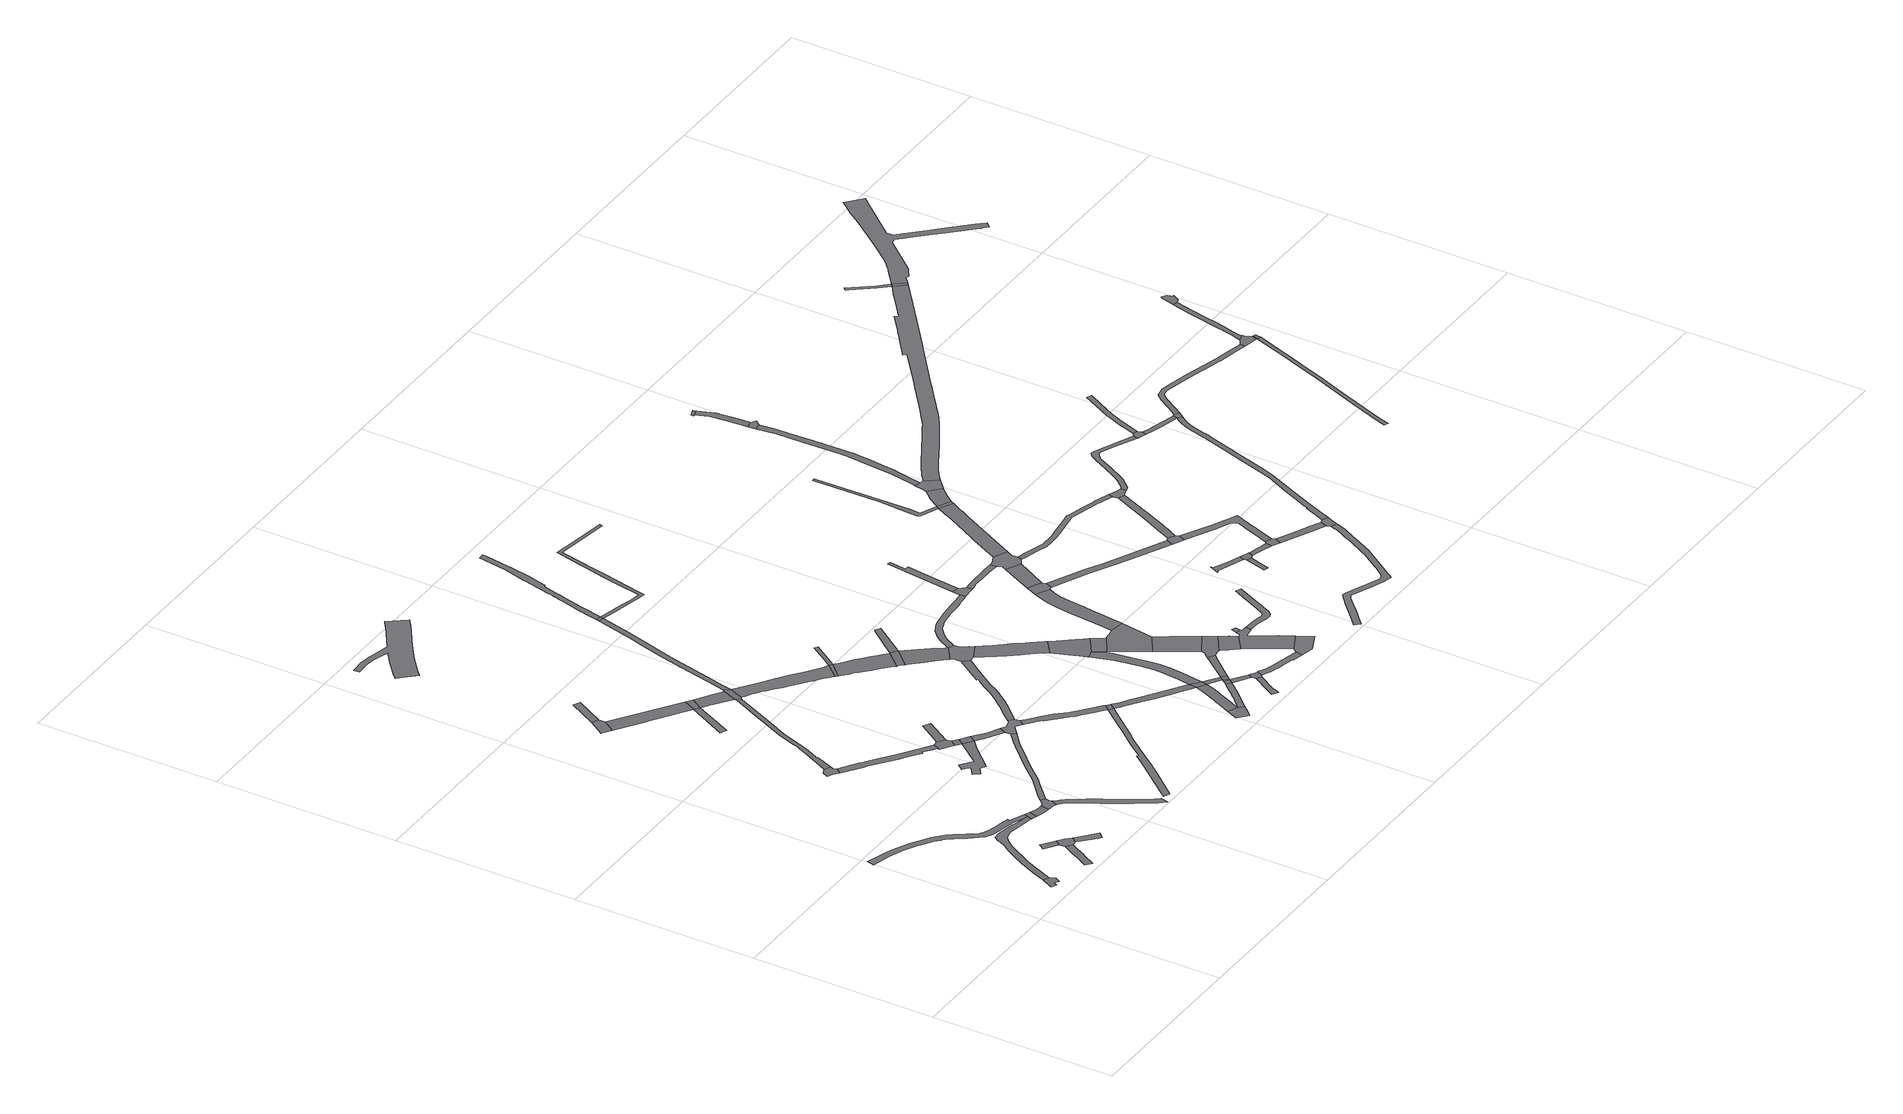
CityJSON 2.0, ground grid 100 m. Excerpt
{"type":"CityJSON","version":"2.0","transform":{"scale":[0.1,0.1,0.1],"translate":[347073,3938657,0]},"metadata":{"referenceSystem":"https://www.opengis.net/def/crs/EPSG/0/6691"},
"CityObjects":{
"road1":{"type":"Road","geometry":[{"type":"MultiSurface","lod":"1","boundaries":[[[0,1,2,3,4,5,6,7]]]}]},
"road2":{"type":"Road","attributes":{"RoadStructureAttribute.sectionType":"1"},"geometry":[{"type":"MultiSurface","lod":"1","boundaries":[[[8,9,10,11,12,13,14,15,16,17,18,19,20,21,22,23,24,25,26,27,28,29,30,31,32,33,34,35,36,37,38,39,40,41,42,43,44,45,46,47,48,49,50,51,52]]]}]},
"road3":{"type":"Road","attributes":{"RoadStructureAttribute.sectionType":"1"},"geometry":[{"type":"MultiSurface","lod":"1","boundaries":[[[53,54,55,56,57,58,59,60,61,62]]]}]},
"road4":{"type":"Road","attributes":{"RoadStructureAttribute.sectionType":"1"},"geometry":[{"type":"MultiSurface","lod":"1","boundaries":[[[4,63,64,65,66,67,68,69,70,71,72,73,74,26,75,76,77,78,79,80,81,82,83,84,85,86,87,88,89,90,91,92,93,94,5]]]}]},
"road5":{"type":"Road","attributes":{"RoadStructureAttribute.sectionType":"1"},"geometry":[{"type":"MultiSurface","lod":"1","boundaries":[[[95,96,97,98]]]}]},
"road6":{"type":"Road","geometry":[{"type":"MultiSurface","lod":"1","boundaries":[[[99,100,101,98,97,53,62]]]}]},
"road7":{"type":"Road","attributes":{"RoadStructureAttribute.sectionType":"1"},"geometry":[{"type":"MultiSurface","lod":"1","boundaries":[[[99,102,103,104,105,100]]]}]},
"road8":{"type":"Road","geometry":[{"type":"MultiSurface","lod":"1","boundaries":[[[74,106,107,27,26]]]}]},
"road9":{"type":"Road","attributes":{"RoadStructureAttribute.sectionType":"1"},"geometry":[{"type":"MultiSurface","lod":"1","boundaries":[[[108,109,107,106,110,111,112,113]]]}]},
"road10":{"type":"Road","geometry":[{"type":"MultiSurface","lod":"1","boundaries":[[[114,115,116,117,118,119,120,113,112,121,122,123]]]}]},
"road11":{"type":"Road","geometry":[{"type":"MultiSurface","lod":"1","boundaries":[[[124,125,126,127,128,129,130,131,132]]]}]},
"road12":{"type":"Road","attributes":{"RoadStructureAttribute.sectionType":"1"},"geometry":[{"type":"MultiSurface","lod":"1","boundaries":[[[122,133,134,135,136,137,138,139,140,141,142,143,144,145,146,147,148,149,150,123]]]}]},
"road13":{"type":"Road","geometry":[{"type":"MultiSurface","lod":"1","boundaries":[[[151,152,153,154,155,156,157]]]}]},
"road14":{"type":"Road","attributes":{"RoadStructureAttribute.sectionType":"1"},"geometry":[{"type":"MultiSurface","lod":"1","boundaries":[[[131,158,159,160,161,162,163,164,165,166,167,168,169,170,171,172,173,174,132]]]}]},
"road15":{"type":"Road","attributes":{"RoadStructureAttribute.sectionType":"1"},"geometry":[{"type":"MultiSurface","lod":"1","boundaries":[[[157,175,176,151]]]}]},
"road16":{"type":"Road","attributes":{"function":"3","RoadStructureAttribute.sectionType":"1"},"geometry":[{"type":"MultiSurface","lod":"1","boundaries":[[[177,178,179,156,155,180,181,182,183,184]]]}]},
"road17":{"type":"Road","attributes":{"RoadStructureAttribute.sectionType":"1"},"geometry":[{"type":"MultiSurface","lod":"1","boundaries":[[[185,186,187,188,189,190,191,192,193,126,125,194,195,196,197,198,199,200,201,202]]]}]},
"road18":{"type":"Road","attributes":{"RoadStructureAttribute.sectionType":"1"},"geometry":[{"type":"MultiSurface","lod":"1","boundaries":[[[203,204,205,206,207,208,209,210,211,212,213,214,215,216,217,218,219,220,221,222,223,117,116]]]}]},
"road19":{"type":"Road","geometry":[{"type":"MultiSurface","lod":"1","boundaries":[[[224,225,226,227,228,229,230,231,232,233,234,235]]]}]},
"road20":{"type":"Road","attributes":{"RoadStructureAttribute.sectionType":"1"},"geometry":[{"type":"MultiSurface","lod":"1","boundaries":[[[236,237,238,184]]]}]},
"road21":{"type":"Road","geometry":[{"type":"MultiSurface","lod":"1","boundaries":[[[167,239,240,241,242,243,168]]]}]},
"road22":{"type":"Road","attributes":{"RoadStructureAttribute.sectionType":"1"},"geometry":[{"type":"MultiSurface","lod":"1","boundaries":[[[244,241,240,224,245]]]}]},
"road23":{"type":"Road","geometry":[{"type":"MultiSurface","lod":"1","boundaries":[[[184,238,246,177]]]}]},
"road24":{"type":"Road","geometry":[{"type":"MultiSurface","lod":"1","boundaries":[[[224,235,247,245]]]}]},
"road25":{"type":"Road","attributes":{"RoadStructureAttribute.sectionType":"1"},"geometry":[{"type":"MultiSurface","lod":"1","boundaries":[[[248,249,243,242]]]}]},
"road26":{"type":"Road","attributes":{"function":"3","RoadStructureAttribute.sectionType":"1"},"geometry":[{"type":"MultiSurface","lod":"1","boundaries":[[[250,251,252,246,238,253,202]]]}]},
"road27":{"type":"Road","attributes":{"RoadStructureAttribute.sectionType":"1"},"geometry":[{"type":"MultiSurface","lod":"1","boundaries":[[[254,255,256,257,258,259,260,247,235]]]}]},
"road28":{"type":"Road","geometry":[{"type":"MultiSurface","lod":"1","boundaries":[[[261,262,263,264,265,266,267,268,269,270,271,272,273,274,275,276,277,278,279,280,281,282,283,284,285,286,287,288,289,290,291,292,293]]]}]},
"road29":{"type":"Road","attributes":{"RoadStructureAttribute.sectionType":"1"},"geometry":[{"type":"MultiSurface","lod":"1","boundaries":[[[294,295,296,297,298,299,300,301,302,303,304,305,306,307,308,309,310,311,312,313,314]]]}]},
"road30":{"type":"Road","geometry":[{"type":"MultiSurface","lod":"1","boundaries":[[[315,250,202,201,316,317]]]}]},
"road31":{"type":"Road","geometry":[{"type":"MultiSurface","lod":"1","boundaries":[[[318,319,320,321,257,256,215,214,322,323,324,325,326,327,328]]]}]},
"road32":{"type":"Road","attributes":{"function":"3","RoadStructureAttribute.sectionType":"1"},"geometry":[{"type":"MultiSurface","lod":"1","boundaries":[[[329,330,331,332,333,334,335,336,337,338,339,340,317,316,341,342,343,344,345,346,347,348,349,350,351,352,353,354,355,356,357,358,359,360,361,362,363,364,365]]]}]},
"road33":{"type":"Road","attributes":{"RoadStructureAttribute.sectionType":"1"},"geometry":[{"type":"MultiSurface","lod":"1","boundaries":[[[366,367,368,369,370,371,372,373,374,327,326,375,376,377,378,379,380,381,382,383,384,304]]]}]},
"road34":{"type":"Road","attributes":{"RoadStructureAttribute.sectionType":"1"},"geometry":[{"type":"MultiSurface","lod":"1","boundaries":[[[385,386,387,388,389,390,391,392,393,394,395,396,397,398,315,317]]]}]},
"road35":{"type":"Road","geometry":[{"type":"MultiSurface","lod":"1","boundaries":[[[364,399,400,401,365]]]}]},
"road36":{"type":"Road","attributes":{"RoadStructureAttribute.sectionType":"1"},"geometry":[{"type":"MultiSurface","lod":"1","boundaries":[[[402,403,404,405,406,407,408,409,410,411,412,413,414,415,416,417,418,419,420,421,422,423,424,425,318,328]]]}]},
"road37":{"type":"Road","geometry":[{"type":"MultiSurface","lod":"1","boundaries":[[[366,304,303,426]]]}]},
"road38":{"type":"Road","attributes":{"function":"3","RoadStructureAttribute.sectionType":"1"},"geometry":[{"type":"MultiSurface","lod":"1","boundaries":[[[427,428,429,430,431,432,433,434,435,401,400,436,437,438,439,440,441,442,443,444,445,446,447,448,449]]]}]},
"road39":{"type":"Road","attributes":{"RoadStructureAttribute.sectionType":"1"},"geometry":[{"type":"MultiSurface","lod":"1","boundaries":[[[401,450,451,452,365]]]}]},
"road40":{"type":"Road","geometry":[{"type":"MultiSurface","lod":"1","boundaries":[[[453,454,455,456,457,458,459,460]]]}]},
"road41":{"type":"Road","attributes":{"RoadStructureAttribute.sectionType":"1"},"geometry":[{"type":"MultiSurface","lod":"1","boundaries":[[[461,462,463,464,465,466,467,468,469,470,471,472,473,426,303,474,475,476,477,478,479,480,481,482]]]}]},
"road42":{"type":"Road","geometry":[{"type":"MultiSurface","lod":"1","boundaries":[[[483,392,391,484]]]}]},
"road43":{"type":"Road","geometry":[{"type":"MultiSurface","lod":"1","boundaries":[[[485,486,487,427,449,488,489]]]}]},
"road44":{"type":"Road","attributes":{"RoadStructureAttribute.sectionType":"1"},"geometry":[{"type":"MultiSurface","lod":"1","boundaries":[[[459,490,491,492,493,494,482,495,496,497,498,460]]]}]},
"road45":{"type":"Road","attributes":{"function":"3","RoadStructureAttribute.sectionType":"1"},"geometry":[{"type":"MultiSurface","lod":"1","boundaries":[[[499,500,501,502,503,504,505,506,507,485,489]]]}]},
"road46":{"type":"Road","attributes":{"RoadStructureAttribute.sectionType":"1"},"geometry":[{"type":"MultiSurface","lod":"1","boundaries":[[[508,509,510,511,512,513,514,515,516,459,458]]]}]},
"road47":{"type":"Road","geometry":[{"type":"MultiSurface","lod":"1","boundaries":[[[517,518,519,520,521,522,505,504,523,524,412,411,525,526]]]}]},
"road48":{"type":"Road","attributes":{"RoadStructureAttribute.sectionType":"1"},"geometry":[{"type":"MultiSurface","lod":"1","boundaries":[[[485,527,528,529,530,486]]]}]},
"road49":{"type":"Road","geometry":[{"type":"MultiSurface","lod":"1","boundaries":[[[482,494,531,461]]]}]},
"road50":{"type":"Road","attributes":{"RoadStructureAttribute.sectionType":"1"},"geometry":[{"type":"MultiSurface","lod":"1","boundaries":[[[532,533,534,535,536,537,538,539,540,541,542,543,544,545,546,547,548,549,550,551,552,553,554,555,556,557,558,559,560,561,562,563,483,484]]]}]},
"road51":{"type":"Road","attributes":{"RoadStructureAttribute.sectionType":"1"},"geometry":[{"type":"MultiSurface","lod":"1","boundaries":[[[564,565,531,494,566,567]]]}]},
"road52":{"type":"Road","geometry":[{"type":"MultiSurface","lod":"1","boundaries":[[[568,511,510,569,570,571]]]}]},
"road53":{"type":"Road","attributes":{"RoadStructureAttribute.sectionType":"1"},"geometry":[{"type":"MultiSurface","lod":"1","boundaries":[[[572,573,574,575,576,577,578]]]}]},
"road54":{"type":"Road","attributes":{"RoadStructureAttribute.sectionType":"1"},"geometry":[{"type":"MultiSurface","lod":"1","boundaries":[[[567,571,570,579]]]}]},
"road55":{"type":"Road","attributes":{"function":"3","RoadStructureAttribute.sectionType":"1"},"geometry":[{"type":"MultiSurface","lod":"1","boundaries":[[[525,580,581,582,583,584,585,586,587,588,589,590,591,592,593,594,595,596,597,598,599,600,526]]]}]},
"road56":{"type":"Road","attributes":{"RoadStructureAttribute.sectionType":"1"},"geometry":[{"type":"MultiSurface","lod":"1","boundaries":[[[601,602,603,604,605,606,607,608,609,610,461,531,611,612,613,614,615,616,617,618,619,620,621,622]]]}]},
"road57":{"type":"Road","geometry":[{"type":"MultiSurface","lod":"1","boundaries":[[[623,624,564,567,579]]]}]},
"road58":{"type":"Road","attributes":{"RoadStructureAttribute.sectionType":"1"},"geometry":[{"type":"MultiSurface","lod":"1","boundaries":[[[625,626,627,628,570,569]]]}]},
"road59":{"type":"Road","geometry":[{"type":"MultiSurface","lod":"1","boundaries":[[[629,630,631,632,626,625,633,634,572,578,635]]]}]},
"road60":{"type":"Road","geometry":[{"type":"MultiSurface","lod":"1","boundaries":[[[622,636,637,638,639,587,586,640,641,642,601]]]}]},
"road61":{"type":"Road","attributes":{"RoadStructureAttribute.sectionType":"1"},"geometry":[{"type":"MultiSurface","lod":"1","boundaries":[[[643,644,624,623,645,646]]]}]},
"road62":{"type":"Road","attributes":{"RoadStructureAttribute.sectionType":"1"},"geometry":[{"type":"MultiSurface","lod":"1","boundaries":[[[647,648,649,650,636,622]]]}]},
"road63":{"type":"Road","attributes":{"RoadStructureAttribute.sectionType":"1"},"geometry":[{"type":"MultiSurface","lod":"1","boundaries":[[[522,651,652,653,654,655,656,657,658,659,660,661,662,663,664,665,666,667,668,669,670,671,672,673,674,675,676,677,678,505]]]}]},
"road64":{"type":"Road","attributes":{"RoadStructureAttribute.sectionType":"1"},"geometry":[{"type":"MultiSurface","lod":"1","boundaries":[[[391,679,680,681,682,683,684,685,686,687,688,689,690,691,692,693,694,695,696,697,698,699,700,701,702,703,704,705,706,707,708,484]]]}]},
"road65":{"type":"Road","attributes":{"RoadStructureAttribute.sectionType":"1"},"geometry":[{"type":"MultiSurface","lod":"1","boundaries":[[[709,710,711,712,713,714,715,716,717,718,719,720,721,722,629,635]]]}]},
"road66":{"type":"Road","geometry":[{"type":"MultiSurface","lod":"1","boundaries":[[[723,724,725,649,648,726,727,728,729,730]]]}]},
"road67":{"type":"Road","attributes":{"function":"3","RoadStructureAttribute.sectionType":"1"},"geometry":[{"type":"MultiSurface","lod":"1","boundaries":[[[731,732,733,730,729,734,735,736,737]]]}]},
"road68":{"type":"Road","geometry":[{"type":"MultiSurface","lod":"1","boundaries":[[[736,738,739,643,646,740,741,742,743,744,737]]]}]},
"road69":{"type":"Road","geometry":[{"type":"MultiSurface","lod":"1","boundaries":[[[745,742,741,746,747,748,749,750,751,752]]]}]},
"road70":{"type":"Road","attributes":{"function":"3","RoadStructureAttribute.sectionType":"1"},"geometry":[{"type":"MultiSurface","lod":"1","boundaries":[[[751,753,754,755,756,757,758,759,760,761,762,763,764,765,766,767,768,769,770,771,772,773,774,775,776,777,778,752]]]}]},
"road71":{"type":"Road","attributes":{"function":"3","RoadStructureAttribute.sectionType":"1"},"geometry":[{"type":"MultiSurface","lod":"1","boundaries":[[[779,780,781,782,761,760,783,719,718,784,785]]]}]},
"road72":{"type":"Road","attributes":{"RoadStructureAttribute.sectionType":"1"},"geometry":[{"type":"MultiSurface","lod":"1","boundaries":[[[786,787,788,789,790,791,792,793,794,795,796,797,724,723,798,799,800,801,802,803,804,805,806,807]]]}]},
"road73":{"type":"Road","geometry":[{"type":"MultiSurface","lod":"1","boundaries":[[[808,809,774,773]]]}]},
"road74":{"type":"Road","geometry":[{"type":"MultiSurface","lod":"1","boundaries":[[[667,666,810,811,812,813,814,815,816]]]}]},
"road75":{"type":"Road","attributes":{"RoadStructureAttribute.sectionType":"1"},"geometry":[{"type":"MultiSurface","lod":"1","boundaries":[[[815,817,818,819,820,821,816]]]}]},
"road76":{"type":"Road","geometry":[{"type":"MultiSurface","lod":"1","boundaries":[[[806,822,823,824,825,807]]]}]},
"road77":{"type":"Road","attributes":{"RoadStructureAttribute.sectionType":"1"},"geometry":[{"type":"MultiSurface","lod":"1","boundaries":[[[826,827,828,829,830,831,832,833,834,835,836,837,838,839,840,814,813]]]}]},
"road78":{"type":"Road","attributes":{"RoadStructureAttribute.sectionType":"1"},"geometry":[{"type":"MultiSurface","lod":"1","boundaries":[[[841,842,843,844,845,846,847,848,849,850,851,852,853,854,855,856,857,858,859,860,861,862,863,864,865,866,867,771,770]]]}]},
"road79":{"type":"Road","attributes":{"RoadStructureAttribute.sectionType":"1"},"geometry":[{"type":"MultiSurface","lod":"1","boundaries":[[[868,869,870,825,824,871,872,873]]]}]},
"road80":{"type":"Road","geometry":[{"type":"MultiSurface","lod":"1","boundaries":[[[874,875,876,877,878,879,880,833,832,881,868,873]]]}]},
"road81":{"type":"Road","attributes":{"RoadStructureAttribute.sectionType":"1"},"geometry":[{"type":"MultiSurface","lod":"1","boundaries":[[[882,883,884,885,886,823,822,887,888,889,890,891]]]}]},
"road82":{"type":"Road","attributes":{"RoadStructureAttribute.sectionType":"1"},"geometry":[{"type":"MultiSurface","lod":"1","boundaries":[[[892,893,894,895,896,878,877,897,898,899,900,901,902,903,904,905]]]}]},
"road83":{"type":"Road","attributes":{"RoadStructureAttribute.sectionType":"1"},"geometry":[{"type":"MultiSurface","lod":"1","boundaries":[[[906,907,908,909,910,911,912]]]}]},
"road84":{"type":"Road","attributes":{"RoadStructureAttribute.sectionType":"1"},"geometry":[{"type":"MultiSurface","lod":"1","boundaries":[[[913,914,915,916,917,918]]]}]},
"road85":{"type":"Road","attributes":{"RoadStructureAttribute.sectionType":"1"},"geometry":[{"type":"MultiSurface","lod":"1","boundaries":[[[919,920,921,922,923,924,925,926,927,928,929,930,931,932,933,934,935,936,937,938,939,940,941,942,943,944,945,946,947,948,949,950,951,952,953,954,955,956,957,958,959,960,961,962,963,964,965,966,967]]]}]},
"road86":{"type":"Road","geometry":[{"type":"MultiSurface","lod":"1","boundaries":[[[968,969,970,971,972,973,974,906,912,913,918]]]}]},
"road87":{"type":"Road","attributes":{"RoadStructureAttribute.sectionType":"1"},"geometry":[{"type":"MultiSurface","lod":"1","boundaries":[[[975,976,977,978,979,980,981,982,983,984,985,986,987,988,989,875,874,990,991,992,993,994,995,996,997,998,999,1000,1001,1002,1003,1004,1005]]]}]},
"road88":{"type":"Road","geometry":[{"type":"MultiSurface","lod":"1","boundaries":[[[1006,1007,1008,1009,1010,1011,882,891]]]}]},
"road89":{"type":"Road","attributes":{"RoadStructureAttribute.sectionType":"1"},"geometry":[{"type":"MultiSurface","lod":"1","boundaries":[[[1012,972,971,1013,1014,1015,1016]]]}]},
"road90":{"type":"Road","geometry":[{"type":"MultiSurface","lod":"1","boundaries":[[[1017,905,904,1018]]]}]},
"road91":{"type":"Road","attributes":{"RoadStructureAttribute.sectionType":"1"},"geometry":[{"type":"MultiSurface","lod":"1","boundaries":[[[1017,1019,1020,1021,1022,1023,1024,1025,1026,1027,1028,1029,905]]]}]},
"road92":{"type":"Road","attributes":{"RoadStructureAttribute.sectionType":"1"},"geometry":[{"type":"MultiSurface","lod":"1","boundaries":[[[1030,1031,1032,1033,1034,1035,1036,1037,1017,1018]]]}]},
"road93":{"type":"Road","geometry":[{"type":"MultiSurface","lod":"1","boundaries":[[[1038,1039,1016,1015,1040,1041]]]}]},
"road94":{"type":"Road","attributes":{"RoadStructureAttribute.sectionType":"1"},"geometry":[{"type":"MultiSurface","lod":"1","boundaries":[[[1042,1043,1044,1045,1046,1047,1048,1049,1050,1051,1052,1009,1008,1053,1054,1055,1056,1057,1058,1059,1060,1061,1062,1063,1039,1038]]]}]},
"road95":{"type":"Road","attributes":{"RoadStructureAttribute.sectionType":"1"},"geometry":[{"type":"MultiSurface","lod":"1","boundaries":[[[1064,1065,1066,1067,1068,1011,1010,1069,1070,1071,1072,1073,1074,1075,1076,1077]]]}]},
"road96":{"type":"Road","geometry":[{"type":"MultiSurface","lod":"1","boundaries":[[[1033,1078,1079,1080,1081,1082,1083,1034]]]}]},
"road97":{"type":"Road","attributes":{"RoadStructureAttribute.sectionType":"1"},"geometry":[{"type":"MultiSurface","lod":"1","boundaries":[[[1040,1084,1085,1086,1087,1088,1089,1090,1091,1041]]]}]},
"road98":{"type":"Road","attributes":{"RoadStructureAttribute.sectionType":"1"},"geometry":[{"type":"MultiSurface","lod":"1","boundaries":[[[1092,1093,1094,1095,1096,1097,1098,1099,1100,1082,1081,1101,1102,1103,1104,1105,1106,1107,1108,1109,1110,1111,1112,1113,1114,1115]]]}]},
"road99":{"type":"Road","geometry":[{"type":"MultiSurface","lod":"1","boundaries":[[[1116,1117,1118,1119,1120,1121,1122,1005,1004,1064,1077]]]}]},
"road100":{"type":"Road","geometry":[{"type":"MultiSurface","lod":"1","boundaries":[[[1123,1124,1125,1126,1088,1087,1127,919,967]]]}]},
"road101":{"type":"Road","geometry":[{"type":"MultiSurface","lod":"1","boundaries":[[[1128,1129,1092,1115,1130]]]}]},
"road102":{"type":"Road","attributes":{"RoadStructureAttribute.sectionType":"1"},"geometry":[{"type":"MultiSurface","lod":"1","boundaries":[[[1131,1132,1133,1134,1135,1129,1128,1136,1137,1138,1139,1140,1141]]]}]},
"road103":{"type":"Road","geometry":[{"type":"MultiSurface","lod":"1","boundaries":[[[1142,1131,1141,1143,1144]]]}]},
"road104":{"type":"Road","attributes":{"RoadStructureAttribute.sectionType":"1"},"geometry":[{"type":"MultiSurface","lod":"1","boundaries":[[[1145,1146,1147,1148,1149,1150,1151,1152,1153,1154,1155,1156,1157,1158,1119,1118,1159,1160,1161,1162,1163,1164,1165,1166,1167,1168,1169,1170,1171,1172]]]}]},
"road105":{"type":"Road","attributes":{"RoadStructureAttribute.sectionType":"1"},"geometry":[{"type":"MultiSurface","lod":"1","boundaries":[[[1173,1174,1175,1176,1177,1178,1179,1180,1181,1182,1183,1184,1185,1186,1187,1188,1189,1190,1191,1192,1193,1126,1125,1194,1195,1196,1197,1198,1199,1200,1201,1202,1203,1204,1205,1206,1207,1208,1209,1210,1211,1212]]]}]},
"road106":{"type":"Road","geometry":[{"type":"MultiSurface","lod":"1","boundaries":[[[1213,1214,1215,1216,1217,1218,1219,1145,1172]]]}]},
"road107":{"type":"Road","attributes":{"RoadStructureAttribute.sectionType":"1"},"geometry":[{"type":"MultiSurface","lod":"1","boundaries":[[[1220,1221,1222,1223,1224,1216,1215,1225,1226,1227,1212]]]}]},
"road108":{"type":"Road","attributes":{"RoadStructureAttribute.sectionType":"1"},"geometry":[{"type":"MultiSurface","lod":"1","boundaries":[[[1228,1229,1230,1231,1232,1233,1234,1235,1236,1237,1238,1239,1219,1218]]]}]},
"road109":{"type":"Road","attributes":{"RoadStructureAttribute.sectionType":"1"},"geometry":[{"type":"MultiSurface","lod":"1","boundaries":[[[1240,1241,1242,1243,1244,1245,1246,1247,1248,1249,1250,1251,1252,1253,1254,1255,1256,1257,1258,1259,1260,1261,1262,1263,1264,1265,1266,1267,1080,1079,1268,1269,1270,1271,1272,1273,1274,1275,1276,1277,1278,1279,1280,1281,1282,1283,1284,1285,1286,1287,1288,1289,1290]]]}]},
"road110":{"type":"Road","geometry":[{"type":"MultiSurface","lod":"1","boundaries":[[[1220,1212,1211,1291,1292,1293]]]}]},
"road111":{"type":"Road","attributes":{"RoadStructureAttribute.sectionType":"1"},"geometry":[{"type":"MultiSurface","lod":"1","boundaries":[[[1292,1294,1295,1296,1297,1298,1299,1300,1301,1302,1303,1304,1305,1306,1307,1308,1309,1310,1311,1312,1313,1314,1315,1316,1317,1318,1319,1320,1321,1293]]]}]},
"road112":{"type":"Road","attributes":{"RoadStructureAttribute.sectionType":"1"},"geometry":[{"type":"MultiSurface","lod":"1","boundaries":[[[1322,1323,1324,1325,1326,1327,1328,1329,1330,1331,1332,1333,1334,1335,1336,1337,1338,1339]]]}]},
"road113":{"type":"Road","geometry":[{"type":"MultiSurface","lod":"1","boundaries":[[[1306,1305,1340,1341,1342,1343,1344,1345,1346,1307]]]}]},
"road114":{"type":"Road","attributes":{"RoadStructureAttribute.sectionType":"1"},"geometry":[{"type":"MultiSurface","lod":"1","boundaries":[[[1347,1348,1349,1350,1351,1352,1290]]]}]},
"road115":{"type":"Road","attributes":{"RoadStructureAttribute.sectionType":"1"},"geometry":[{"type":"MultiSurface","lod":"1","boundaries":[[[1353,1341,1340,1339]]]}]},
"road116":{"type":"Road","geometry":[{"type":"MultiSurface","lod":"1","boundaries":[[[1338,1354,1355,1356,1353,1339]]]}]},
"road117":{"type":"Road","geometry":[{"type":"MultiSurface","lod":"1","boundaries":[[[1357,1358,1347,1290,1289]]]}]},
"road118":{"type":"Road","attributes":{"RoadStructureAttribute.sectionType":"1"},"geometry":[{"type":"MultiSurface","lod":"1","boundaries":[[[1359,1360,1361,1362,1363,1364,1365,1366,1367,1368,1369,1370,1371,1372,1373,1374,1375,1376,1377,1378,1379,1345,1344]]]}]},
"road119":{"type":"Road","geometry":[{"type":"MultiSurface","lod":"1","boundaries":[[[1380,1381,1382,1383,1384,1385,1386,1387,1369,1368,1388]]]}]},
"road120":{"type":"Road","geometry":[{"type":"MultiSurface","lod":"1","boundaries":[[[1389,1390,1391,1392,1393,1394,1395,1396,1397,1398,1399,1400,1401,1402,1403,1404,1405,1406,1407,1408,1409,1410,1411,1412,1358,1357,1413,1414,1415,1416,1417,1418,1419,1420,1421,1422,1423,1424,1425,1426,1427,1428,1429,1430,1431,1432,1433,1434]]]}]}
},
"vertices":[
[303,90,0],[310,109,0],[334,96,0],[349,125,0],[336,153,0],[304,168,0],[280,118,0],[273,104,0],
[102,906,0],[141,891,0],[179,874,0],[248,841,0],[275,822,0],[324,790,0],[351,766,0],[356,761,0],[376,742,0],[394,720,0],[411,694,0],[431,666,0],[481,604,0],[485,600,0],[522,578,0],[656,550,0],[684,538,0],[708,529,0],[741,517,0],[750,538,0],[716,554,0],[704,559,0],[668,575,0],[662,576,0],[669,586,0],[617,597,0],[609,599,0],[546,612,0],[522,626,0],[499,639,0],[460,688,0],[450,701,0],[441,714,0],[423,742,0],[402,767,0],[385,785,0],[380,789,0],[346,818,0],[300,849,0],[251,880,0],[194,907,0],[155,924,0],[113,941,0],[10,969,0],[0,932,0],
[612,229,0],[586,187,0],[560,137,0],[556,129,0],[519,63,0],[552,40,0],[591,111,0],[594,116,0],[621,167,0],[643,203,0],
[376,246,0],[403,310,0],[482,451,0],[499,471,0],[509,482,0],[535,507,0],[578,517,0],[690,499,0],[712,495,0],[714,495,0],[720,494,0],[733,490,0],[708,524,0],[697,527,0],[656,539,0],[641,542,0],[543,560,0],[505,556,0],[487,528,0],[489,523,0],[461,472,0],[456,469,0],[453,463,0],[437,436,0],[436,435,0],[408,388,0],[400,374,0],[377,332,0],[375,329,0],[345,264,0],[335,243,0],[314,190,0],
[558,339,0],[537,306,0],[606,258,0],[628,290,0],
[668,208,0],[694,237,0],[665,264,0],
[753,130,0],[769,116,0],[795,147,0],[746,191,0],
[766,481,0],[778,526,0],
[837,510,0],[812,514,0],[803,471,0],[831,466,0],[849,464,0],[854,508,0],
[914,497,0],[914,504,0],[919,522,0],[898,541,0],[894,536,0],[874,515,0],[865,510,0],[885,461,0],[901,454,0],[917,488,0],
[621,1532,0],[628,1549,0],[593,1564,0],[580,1559,0],[566,1553,0],[550,1520,0],[576,1507,0],[608,1484,0],[630,1516,0],
[908,451,0],[926,436,0],[940,420,0],[1020,277,0],[1027,264,0],[1101,140,0],[1166,42,0],[1198,8,0],[1209,51,0],[1168,103,0],[1056,292,0],[1019,356,0],[1015,351,0],[968,432,0],[965,438,0],[949,458,0],[940,465,0],[926,479,0],
[374,2731,0],[314,2643,0],[319,2640,0],[354,2616,0],[364,2609,0],[410,2677,0],[409,2712,0],
[708,1412,0],[726,1400,0],[813,1335,0],[852,1307,0],[892,1279,0],[908,1268,0],[956,1233,0],[964,1242,0],[999,1215,0],[1033,1191,0],[1050,1223,0],[965,1281,0],[921,1311,0],[868,1347,0],[809,1390,0],[734,1445,0],[727,1450,0],
[493,2867,0],[458,2886,0],
[758,2440,0],[566,2571,0],[463,2642,0],[503,2516,0],[524,2502,0],[558,2479,0],[677,2399,0],[722,2370,0],
[896,2233,0],[816,2065,0],[801,2032,0],[738,1899,0],[704,1797,0],[698,1779,0],[688,1757,0],[675,1727,0],[639,1656,0],[668,1644,0],[663,1650,0],[665,1653,0],[698,1717,0],[724,1788,0],[762,1894,0],[809,1993,0],[917,2220,0],[900,2248,0],
[932,535,0],[959,562,0],[998,598,0],[1013,612,0],[1046,642,0],[1093,695,0],[1135,742,0],[1176,784,0],[1267,878,0],[1268,878,0],[1289,895,0],[1339,938,0],[1320,960,0],[1272,917,0],[1263,909,0],[1241,888,0],[1109,751,0],[1073,710,0],[1028,660,0],[930,574,0],[927,572,0],
[1127,1113,0],[1022,985,0],[958,1033,0],[934,1000,0],[962,980,0],[963,966,0],[923,935,0],[947,903,0],[986,933,0],[1015,912,0],[1126,1033,0],[1176,1077,0],
[610,2155,0],[645,2139,0],[751,2351,0],
[1029,1183,0],[1095,1136,0],[1120,1171,0],[1115,1200,0],[1079,1228,0],
[1130,1164,0],[1152,1148,0],
[794,2416,0],
[1201,1113,0],
[1202,1334,0],[1163,1356,0],
[933,2327,0],[919,2334,0],[882,2357,0],[789,2326,0],
[1223,1043,0],[1247,1030,0],[1317,992,0],[1335,1026,0],[1271,1061,0],[1240,1084,0],[1220,1099,0],
[253,3912,0],[309,3903,0],[358,3889,0],[373,3885,0],[379,3883,0],[393,3879,0],[389,3876,0],[382,3871,0],[337,3839,0],[248,3764,0],[217,3735,0],[300,3648,0],[328,3675,0],[411,3744,0],[482,3795,0],[535,3833,0],[553,3845,0],[652,3910,0],[680,3931,0],[691,3939,0],[619,4035,0],[583,4009,0],[582,4008,0],[485,3944,0],[435,3909,0],[391,3919,0],[382,3922,0],[323,3935,0],[314,3937,0],[273,3943,0],[254,3946,0],[177,3943,0],[178,3909,0],
[1263,36,0],[1380,175,0],[1439,249,0],[1527,363,0],[1542,382,0],[1556,400,0],[1593,447,0],[1604,458,0],[1676,546,0],[1764,652,0],[1743,668,0],[1673,585,0],[1599,494,0],[1569,458,0],[1537,421,0],[1506,380,0],[1473,335,0],[1465,342,0],[1427,292,0],[1240,64,0],[1229,50,0],
[943,2338,0],[927,2229,0],[963,2308,0],
[1413,1033,0],[1403,1021,0],[1390,1017,0],[1365,1009,0],[1370,964,0],[1381,974,0],[1383,976,0],[1389,972,0],[1420,951,0],[1442,983,0],[1439,1011,0],
[1384,2014,0],[1357,2028,0],[1287,2077,0],[1248,2105,0],[1237,2113,0],[1218,2129,0],[1184,2154,0],[1148,2180,0],[1107,2206,0],[1072,2228,0],[1037,2256,0],[1002,2282,0],[946,2219,0],[956,2214,0],[968,2208,0],[981,2201,0],[1001,2187,0],[1023,2172,0],[1041,2158,0],[1065,2140,0],[1088,2122,0],[1110,2102,0],[1132,2084,0],[1155,2069,0],[1173,2055,0],[1199,2034,0],[1226,2013,0],[1234,2007,0],[1241,2003,0],[1242,2002,0],[1256,1992,0],[1265,1984,0],[1273,1978,0],[1286,1968,0],[1299,1958,0],[1318,1941,0],[1385,2014,0],
[1768,701,0],[1762,705,0],[1714,744,0],[1648,798,0],[1646,800,0],[1627,817,0],[1575,873,0],[1526,917,0],[1469,960,0],[1432,943,0],[1502,890,0],[1500,883,0],[1548,838,0],[1591,794,0],[1613,774,0],[1621,767,0],[1637,755,0],[1688,711,0],[1724,683,0],
[973,2360,0],[998,2462,0],[1057,2703,0],[1062,2719,0],[1105,2870,0],[1139,2991,0],[1182,3152,0],[1152,3158,0],[1148,3135,0],[1100,2954,0],[1072,2861,0],[1035,2731,0],[996,2562,0],[964,2432,0],
[1321,1938,0],[1329,1930,0],[1401,2002,0],
[1492,1066,0],[1531,1110,0],[1554,1135,0],[1582,1173,0],[1597,1194,0],[1613,1217,0],[1642,1268,0],[1707,1362,0],[1721,1382,0],[1773,1456,0],[1743,1491,0],[1715,1451,0],[1640,1341,0],[1649,1337,0],[1636,1319,0],[1612,1288,0],[1597,1262,0],[1579,1229,0],[1570,1218,0],[1552,1194,0],[1541,1178,0],[1512,1144,0],[1498,1129,0],[1454,1080,0],
[1789,684,0],
[1625,1820,0],[1614,1832,0],[1592,1852,0],[1583,1858,0],[1571,1870,0],[1548,1891,0],[1520,1913,0],[1493,1934,0],[1445,1970,0],[1332,1927,0],[1340,1919,0],[1366,1895,0],[1376,1887,0],[1389,1877,0],[1407,1860,0],[1429,1840,0],[1453,1820,0],[1454,1819,0],[1474,1803,0],[1492,1785,0],[1516,1763,0],[1538,1742,0],[1547,1733,0],
[1499,2143,0],[1481,2154,0],[1402,2037,0],
[1997,108,0],[1997,107,0],[2047,61,0],[2067,83,0],[2088,105,0],[2104,123,0],[2079,146,0],[2026,171,0],
[2131,450,0],[2096,473,0],[2030,517,0],[1986,545,0],[1969,557,0],[1944,574,0],[1928,585,0],[1894,608,0],[1892,609,0],[1865,628,0],[1830,651,0],[1799,677,0],[1797,678,0],[1789,633,0],[1803,623,0],[1845,595,0],[1881,570,0],[1946,523,0],[1961,513,0],[2004,486,0],[2061,449,0],[2127,406,0],
[1156,3176,0],[1187,3170,0],
[1664,1795,0],[1631,1821,0],[1630,1820,0],[1558,1724,0],[1578,1705,0],
[2086,165,0],[2108,216,0],[2136,278,0],[2156,323,0],[2176,380,0],[2105,344,0],[2076,281,0],[2070,267,0],[2041,204,0],
[1585,1698,0],[1616,1669,0],[1645,1636,0],[1679,1601,0],[1724,1553,0],[1730,1546,0],[1812,1605,0],[1805,1614,0],[1767,1669,0],
[2160,184,0],[2183,209,0],[2249,284,0],[2226,304,0],[2210,287,0],[2177,250,0],[2164,235,0],[2134,201,0],[2100,169,0],
[1876,1517,0],[1872,1524,0],[1860,1542,0],[1852,1553,0],[1845,1561,0],[1844,1592,0],[1741,1533,0],[1741,1532,0],[1801,1457,0],[1887,1502,0],
[1790,1969,0],[1763,1986,0],[1754,1976,0],[1636,1828,0],
[2184,409,0],
[1211,3281,0],[1215,3295,0],[1234,3374,0],[1249,3431,0],[1256,3462,0],[1276,3534,0],[1278,3541,0],[1285,3539,0],[1296,3577,0],[1310,3630,0],[1312,3639,0],[1337,3767,0],[1338,3770,0],[1336,3771,0],[1347,3830,0],[1358,3908,0],[1361,3933,0],[1330,3932,0],[1330,3931,0],[1304,3770,0],[1272,3650,0],[1271,3648,0],[1258,3592,0],[1235,3498,0],[1227,3463,0],[1225,3455,0],[1213,3406,0],[1205,3375,0],[1188,3313,0],[1177,3272,0],[1176,3263,0],[1170,3241,0],
[2262,357,0],[2205,394,0],[2196,367,0],[2247,334,0],
[2236,315,0],[2251,282,0],[2267,306,0],[2240,322,0],
[2341,203,0],[2283,105,0],[2260,67,0],[2294,47,0],[2303,77,0],[2308,89,0],[2367,187,0],
[2272,312,0],
[1831,1416,0],[1869,1367,0],[1896,1328,0],[1938,1277,0],[1966,1243,0],[2006,1191,0],[2025,1166,0],[2104,1227,0],[2100,1232,0],[2075,1264,0],[2065,1278,0],[2056,1291,0],[2042,1309,0],[2020,1337,0],[2003,1358,0],[1986,1378,0],[1976,1390,0],[1957,1413,0],[1942,1433,0],[1912,1470,0],[1896,1490,0],
[2091,985,0],[2092,984,0],[2126,866,0],[2142,784,0],[2149,727,0],[2152,696,0],[2156,657,0],[2154,603,0],[2143,516,0],[2141,503,0],[2188,452,0],[2198,505,0],[2203,546,0],[2210,605,0],[2211,645,0],[2211,660,0],[2204,733,0],[2192,805,0],[2187,837,0],[2176,903,0],[2166,935,0],[2135,1001,0],
[2290,333,0],[2264,355,0],
[2336,228,0],[2351,251,0],[2305,281,0],[2286,294,0],
[2392,224,0],[2389,225,0],[2374,236,0],[2363,243,0],[2343,211,0],[2344,210,0],[2383,198,0],
[2230,1065,0],[2214,1088,0],[2190,1119,0],[2133,1191,0],[2066,1054,0],[2069,1047,0],[2089,991,0],
[2381,499,0],[2357,468,0],[2379,436,0],[2412,474,0],
[2160,965,0],[2176,938,0],[2275,999,0],[2237,1055,0],
[1876,1650,0],[1897,1679,0],[1929,1706,0],[1940,1714,0],[1945,1717,0],[1959,1722,0],[1982,1731,0],[2005,1736,0],[2030,1741,0],[2071,1746,0],[2103,1748,0],[2148,1751,0],[2173,1755,0],[2184,1757,0],[2215,1760,0],[2241,1764,0],[2237,1794,0],[2182,1788,0],[2172,1787,0],[2135,1784,0],[2057,1777,0],[2013,1771,0],[1987,1766,0],[1957,1759,0],[1939,1751,0],[1909,1734,0],[1871,1701,0],[1847,1667,0],
[1248,3136,0],[1411,3100,0],[1412,3099,0],[1415,3099,0],[1462,3091,0],[1464,3106,0],[1468,3126,0],[1468,3127,0],[1483,3199,0],[1497,3262,0],[1521,3368,0],[1536,3444,0],[1545,3481,0],[1577,3619,0],[1750,3592,0],[1872,3572,0],[1878,3590,0],[1722,3615,0],[1564,3640,0],[1527,3488,0],[1517,3448,0],[1492,3336,0],[1469,3227,0],[1467,3215,0],[1451,3137,0],[1446,3112,0],[1415,3117,0],[1408,3119,0],[1342,3134,0],[1338,3134,0],
[2425,175,0],[2462,163,0],[2476,159,0],[2484,158,0],[2514,151,0],[2516,151,0],[2571,138,0],[2576,138,0],[2575,133,0],[2633,120,0],[2641,160,0],[2479,193,0],[2437,206,0],[2396,228,0],
[2425,1000,0],[2345,1012,0],[2310,1005,0],[2186,921,0],[2224,855,0],[2256,803,0],[2288,751,0],[2398,819,0],
[2507,646,0],[2472,700,0],[2445,747,0],[2338,669,0],[2407,555,0],[2410,550,0],[2524,618,0],
[2409,543,0],[2407,530,0],[2427,477,0],[2460,482,0],[2562,551,0],[2559,555,0],[2533,602,0],
[2593,505,0],[2464,478,0],[2475,464,0],[2489,446,0],[2505,427,0],[2520,408,0],[2526,400,0],[2614,468,0],
[2533,391,0],[2537,387,0],[2549,369,0],[2554,362,0],[2570,337,0],[2625,243,0],[2627,239,0],[2659,184,0],[2756,235,0],[2754,239,0],[2738,266,0],[2719,303,0],[2698,336,0],[2643,421,0],[2637,431,0],[2645,435,0],[2671,441,0],[2698,446,0],[2699,476,0],[2667,478,0],[2665,483,0],[2638,492,0],[2637,488,0],[2632,474,0],[2628,466,0],[2621,462,0],
[2797,161,0],[2788,175,0],[2779,191,0],[2766,215,0],[2652,175,0],[2702,106,0],[2801,152,0],
[2412,1451,0],[2402,1421,0],[2395,1397,0],[2394,1395,0],[2384,1344,0],[2383,1338,0],[2379,1306,0],[2378,1300,0],[2375,1278,0],[2374,1272,0],[2364,1178,0],[2351,1060,0],[2426,1006,0],[2435,1086,0],[2441,1135,0],[2448,1191,0],[2453,1231,0],[2461,1297,0],[2472,1373,0],[2485,1417,0],[2503,1451,0],[2427,1489,0],
[2671,516,0],[2650,525,0],
[2248,1765,0],[2295,1769,0],[2310,1770,0],[2312,1770,0],[2311,1802,0],[2282,1832,0],[2242,1837,0],
[2298,1966,0],[2318,2133,0],[2296,2136,0],[2309,2228,0],[2291,2230,0],
[2521,1455,0],[2538,1493,0],[2530,1513,0],[2455,1551,0],
[2329,1771,0],[2355,1776,0],[2385,1776,0],[2388,1777,0],[2421,1775,0],[2478,1775,0],[2541,1772,0],[2539,1807,0],[2520,1806,0],[2485,1807,0],[2431,1807,0],[2403,1807,0],[2390,1807,0],[2334,1803,0],[2322,1802,0],
[2717,446,0],[2749,444,0],[2783,436,0],[2813,428,0],[2828,428,0],[2842,427,0],[2858,434,0],[2867,443,0],[2877,454,0],[2907,521,0],[2943,599,0],[2945,602,0],[2974,663,0],[2976,669,0],[2946,681,0],[2920,627,0],[2887,559,0],[2864,512,0],[2851,482,0],[2847,476,0],[2841,470,0],[2837,466,0],[2834,464,0],[2827,463,0],[2821,463,0],[2812,465,0],[2768,474,0],
[2542,1722,0],[2522,1682,0],[2482,1603,0],[2575,1595,0],[2591,1625,0],[2621,1682,0],
[2655,1703,0],[2665,1729,0],[2662,1761,0],[2677,1791,0],[2603,1829,0],[2572,1814,0],[2549,1808,0],[2554,1746,0],
[3156,1190,0],[2941,1293,0],[2886,1321,0],[2823,1352,0],[2742,1394,0],[2639,1397,0],[2723,1358,0],[2834,1301,0],[2923,1256,0],[3138,1152,0],
[2810,2223,0],[2794,2192,0],[2756,2118,0],[2698,2010,0],[2683,1982,0],[2714,1862,0],[2751,1935,0],[2755,1942,0],[2767,1966,0],[2842,2109,0],[2869,2160,0],[2877,2177,0],[2907,2233,0],[2836,2272,0],
[3213,818,0],[3142,846,0],[3072,878,0],[3066,892,0],[3043,838,0],[3061,845,0],[3202,791,0],
[3209,776,0],[3175,660,0],[3201,651,0],[3228,743,0],[3234,761,0],[3235,762,0],
[3669,582,0],[3668,580,0],[3665,571,0],[3659,555,0],[3656,546,0],[3641,509,0],[3624,479,0],[3617,465,0],[3602,434,0],[3585,402,0],[3568,370,0],[3552,340,0],[3541,318,0],[3494,250,0],[3475,223,0],[3466,209,0],[3440,172,0],[3417,148,0],[3394,145,0],[3348,164,0],[3308,180,0],[3286,189,0],[3198,224,0],[3181,224,0],[3125,177,0],[3021,79,0],[2984,44,0],[3010,17,0],[3050,55,0],[3059,63,0],[3079,81,0],[3094,96,0],[3137,140,0],[3177,176,0],[3197,189,0],[3298,147,0],[3332,134,0],[3384,115,0],[3434,105,0],[3489,185,0],[3580,319,0],[3640,434,0],[3649,452,0],[3677,507,0],[3678,507,0],[3679,510,0],[3692,545,0],[3700,567,0],[3701,570,0],
[3237,767,0],[3238,768,0],[3245,771,0],[3256,771,0],[3266,799,0],[3237,809,0],[3220,816,0],
[3301,1657,0],[3273,1666,0],[3267,1667,0],[3196,1686,0],[3109,1709,0],[3097,1713,0],[3069,1709,0],[3060,1708,0],[3037,1704,0],[3001,1699,0],[2952,1692,0],[2926,1687,0],[2901,1684,0],[2825,1684,0],[2730,1711,0],[2689,1692,0],[2753,1675,0],[2819,1656,0],[2864,1656,0],[2904,1657,0],[2943,1662,0],[3007,1671,0],[3026,1674,0],[3084,1683,0],[3095,1685,0],[3197,1657,0],[3252,1645,0],[3263,1641,0],[3279,1636,0],[3348,1611,0],[3357,1638,0],
[3161,1141,0],[3175,1134,0],[3202,1122,0],[3221,1161,0],[3212,1179,0],[3176,1200,0],
[3274,796,0],[3280,766,0],[3319,756,0],[3374,736,0],[3378,771,0],
[2845,2290,0],[2917,2251,0],
[2761,2323,0],[2756,2330,0],[2755,2338,0],[2756,2391,0],[2750,2917,0],[2734,2917,0],[2739,2542,0],[2729,2390,0],[2726,2326,0],[2729,2319,0],[2734,2312,0],
[2917,2252,0],[2950,2293,0],[2972,2319,0],[2996,2343,0],[2930,2401,0],[2914,2383,0],[2883,2347,0],[2851,2297,0],
[3427,769,0],[3391,782,0],[3419,715,0],[3437,753,0],
[3467,879,0],[3471,888,0],[3474,897,0],[3517,1015,0],[3499,1024,0],[3465,1040,0],[3448,1048,0],[3406,1067,0],[3380,1080,0],[3364,1087,0],[3326,1107,0],[3366,1042,0],[3380,1036,0],[3406,1023,0],[3440,1007,0],[3453,1001,0],[3462,978,0],[3449,941,0],[3441,921,0],[3430,890,0],[3407,827,0],[3396,797,0],
[3357,1584,0],[3305,1471,0],[3252,1357,0],[3215,1278,0],[3212,1272,0],[3236,1224,0],[3243,1237,0],[3251,1252,0],[3275,1306,0],[3289,1337,0],[3306,1375,0],[3332,1434,0],[3342,1455,0],[3392,1568,0],
[3026,2370,0],[3051,2393,0],[3001,2458,0],[2981,2463,0],[2946,2470,0],[2938,2425,0],
[3612,626,0],[3630,618,0],[3647,610,0],[3659,604,0],[3672,640,0],[3648,652,0],[3598,676,0],[3580,684,0],
[2981,3382,0],[2992,3272,0],[2994,3124,0],[2999,2929,0],[3000,2919,0],[3000,2865,0],[2988,2749,0],[2974,2615,0],[2949,2485,0],[2998,2554,0],[3009,2611,0],[3010,2622,0],[3020,2707,0],[3030,2792,0],[3035,2834,0],[3039,2867,0],[3037,2915,0],[3037,2939,0],[3035,3028,0],[3032,3095,0],[3030,3189,0],[3029,3242,0],[3024,3312,0],[3020,3386,0],
[3394,1572,0],[3426,1583,0],[3434,1585,0],[3429,1612,0],[3408,1619,0],[3368,1634,0],[3361,1636,0],
[3711,596,0],[3716,610,0],[3726,634,0],[3695,647,0],[3664,595,0],
[3017,3432,0],[2977,3422,0],[3039,3416,0],
[2932,3695,0],[2959,3625,0],[2969,3546,0],[2974,3469,0],[2976,3438,0],[3016,3434,0],[3015,3441,0],[3012,3505,0],[3006,3579,0],[3001,3618,0],[2967,3708,0],
[2926,3695,0],[2961,3723,0],[2926,3710,0],
[3861,1800,0],[3660,1887,0],[3646,1891,0],[3632,1895,0],[3622,1895,0],[3601,1877,0],[3578,1835,0],[3565,1810,0],[3537,1757,0],[3513,1711,0],[3504,1694,0],[3481,1660,0],[3460,1638,0],[3440,1614,0],[3454,1589,0],[3481,1619,0],[3505,1646,0],[3528,1681,0],[3557,1736,0],[3565,1751,0],[3575,1770,0],[3607,1831,0],[3611,1838,0],[3628,1853,0],[3639,1859,0],[3652,1863,0],[3727,1831,0],[3850,1775,0],
[4087,1684,0],[4072,1659,0],[4058,1631,0],[4051,1613,0],[4043,1589,0],[4035,1555,0],[4034,1553,0],[4029,1529,0],[4013,1482,0],[4009,1470,0],[3975,1359,0],[3938,1239,0],[3932,1220,0],[3897,1108,0],[3879,1053,0],[3818,925,0],[3782,846,0],[3755,784,0],[3747,761,0],[3741,763,0],[3710,682,0],[3751,696,0],[3779,766,0],[3837,895,0],[3895,1022,0],[3902,1039,0],[3929,1119,0],[3965,1232,0],[3967,1238,0],[3997,1338,0],[4032,1450,0],[4048,1499,0],[4054,1516,0],[4056,1526,0],[4069,1579,0],[4083,1620,0],[4099,1650,0],[4104,1660,0],[4122,1684,0],[4100,1701,0],
[3859,1771,0],[3859,1770,0],[3899,1756,0],[3910,1782,0],[3904,1789,0],[3900,1805,0],[3876,1812,0],
[4105,1728,0],[4095,1729,0],[4041,1745,0],[3979,1760,0],[3946,1769,0],[3938,1743,0],[4002,1725,0],[4059,1710,0],
[3923,1866,0],[3947,1933,0],[3973,1994,0],[4019,2082,0],[4059,2154,0],[4034,2167,0],[3993,2089,0],[3992,2089,0],[3947,2004,0],[3932,1965,0],[3927,1955,0],[3916,1928,0],
[4368,3452,0],[4332,3426,0],[4296,3398,0],[4179,3305,0],[4166,3321,0],[4068,3244,0],[4057,3236,0],[4033,3217,0],[3998,3190,0],[3898,3112,0],[3910,3096,0],[3906,3092,0],[3771,2985,0],[3707,2934,0],[3666,2903,0],[3659,2897,0],[3520,2789,0],[3472,2753,0],[3464,2747,0],[3425,2718,0],[3399,2703,0],[3318,2655,0],[3259,2622,0],[3218,2599,0],[3159,2564,0],[3105,2533,0],[3042,2491,0],[3024,2477,0],[3077,2416,0],[3098,2432,0],[3125,2449,0],[3138,2458,0],[3170,2477,0],[3240,2517,0],[3301,2551,0],[3346,2577,0],[3395,2606,0],[3469,2650,0],[3536,2698,0],[3563,2719,0],[3609,2756,0],[3681,2811,0],[3730,2851,0],[3735,2855,0],[3829,2929,0],[3985,3051,0],[4024,3081,0],[4126,3162,0],[4306,3302,0],[4435,3406,0],[4386,3466,0],
[4134,1700,0],[4144,1714,0],[4119,1730,0],
[4172,1757,0],[4218,1831,0],[4242,1860,0],[4261,1864,0],[4283,1866,0],[4370,1848,0],[4437,1833,0],[4569,1800,0],[4628,1784,0],[4636,1782,0],[4739,1761,0],[4805,1748,0],[4808,1765,0],[4810,1776,0],[4724,1793,0],[4669,1805,0],[4647,1809,0],[4560,1831,0],[4450,1860,0],[4334,1883,0],[4282,1894,0],[4256,1891,0],[4241,1887,0],[4227,1883,0],[4222,1878,0],[4196,1847,0],[4159,1790,0],[4138,1758,0],
[4830,1550,0],[4808,1492,0],[4740,1308,0],[4643,1049,0],[4597,925,0],[4572,856,0],[4559,820,0],[4579,812,0],[4598,864,0],[4617,917,0],[4664,1043,0],[4703,1147,0],[4760,1300,0],[4812,1439,0],[4850,1543,0],[4859,1568,0],[4914,1724,0],[4893,1731,0],
[4891,1732,0],[4897,1763,0],[4891,1770,0],[4884,1787,0],[4879,1807,0],[4841,1798,0],[4833,1791,0],
[4400,3480,0],[4350,3532,0],[4255,3655,0],[4242,3641,0],[4252,3628,0],[4337,3520,0],
[4904,1760,0],
[4915,1727,0],[4920,1755,0],[4916,1756,0],
[4450,3418,0],[4403,3477,0],
[4878,1812,0],[4878,1828,0],[4887,1861,0],[4899,1907,0],[4902,1919,0],[4915,1985,0],[4923,2027,0],[4925,2038,0],[4945,2131,0],[4969,2223,0],[4943,2230,0],[4942,2227,0],[4922,2155,0],[4914,2113,0],[4898,2042,0],[4892,2017,0],[4877,1936,0],[4871,1907,0],[4871,1904,0],[4858,1854,0],[4852,1832,0],
[5010,2269,0],[5002,2273,0],[4998,2281,0],[4995,2288,0],[4996,2299,0],[4969,2313,0],[4961,2297,0],[4960,2291,0],[4989,2231,0],
[5076,3384,0],[5070,3390,0],[5058,3404,0],[5046,3417,0],[4983,3481,0],[4978,3486,0],[4894,3572,0],[4772,3695,0],[4772,3711,0],[4771,3729,0],[4944,3931,0],[4969,3961,0],[4980,3974,0],[4895,4046,0],[4884,4029,0],[4881,4026,0],[4834,3968,0],[4782,3894,0],[4671,3748,0],[4661,3736,0],[4648,3720,0],[4556,3607,0],[4501,3558,0],[4492,3550,0],[4458,3424,0],[4487,3450,0],[4499,3441,0],[4547,3472,0],[4554,3474,0],[4560,3481,0],[4562,3484,0],[4601,3529,0],[4715,3664,0],[4744,3667,0],[4772,3638,0],[4819,3590,0],[4875,3532,0],[4889,3517,0],[4919,3486,0],[4958,3447,0],[4986,3418,0],[5036,3367,0],[5042,3360,0],[5047,3356,0],[5069,3334,0],[5097,3363,0]
]}
